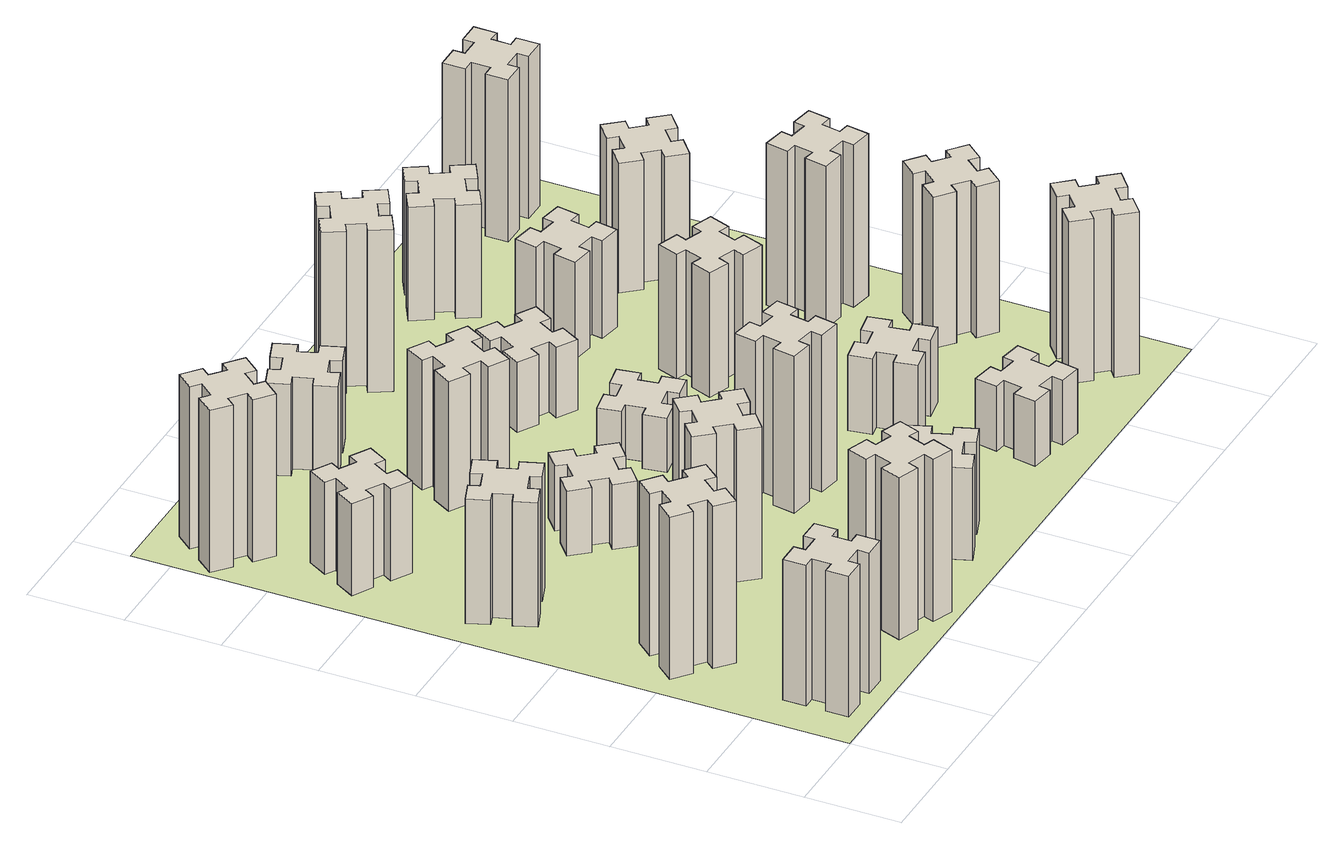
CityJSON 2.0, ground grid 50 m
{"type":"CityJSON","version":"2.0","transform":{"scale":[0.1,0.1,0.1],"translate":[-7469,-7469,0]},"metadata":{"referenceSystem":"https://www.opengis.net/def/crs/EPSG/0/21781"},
"CityObjects":{
"building1":{"type":"Building","attributes":{"class":"1000","function":"1000","usage":"1000","yearOfConstruction":2016,"roofType":"1000","measuredHeight":78,"storeysAboveGround":30,"storeysBelowGround":0},"geometry":[{"type":"Solid","lod":"1","boundaries":[[[[0,1,2,3,4,5,6,7,8,9,10,11,12,13,14,15,16,17,18,19]],[[17,16,20,21]],[[16,15,22,20]],[[15,14,23,22]],[[14,13,24,23]],[[13,12,25,24]],[[12,11,26,25]],[[11,10,27,26]],[[10,9,28,27]],[[9,8,29,28]],[[8,7,30,29]],[[7,6,31,30]],[[6,5,32,31]],[[5,4,33,32]],[[4,3,34,33]],[[3,2,35,34]],[[2,1,36,35]],[[1,0,37,36]],[[0,19,38,37]],[[19,18,39,38]],[[18,17,21,39]],[[24,25,26,27,28,29,30,31,32,33,34,35,36,37,38,39,21,20,22,23]]]]}]},
"building2":{"type":"Building","attributes":{"class":"1000","function":"1000","usage":"1000","yearOfConstruction":2016,"roofType":"1000","measuredHeight":90,"storeysAboveGround":30,"storeysBelowGround":0},"geometry":[{"type":"Solid","lod":"1","boundaries":[[[[40,41,42,43,44,45,46,47,48,49,50,51,52,53,54,55,56,57,58,59]],[[57,56,60,61]],[[56,55,62,60]],[[55,54,63,62]],[[54,53,64,63]],[[53,52,65,64]],[[52,51,66,65]],[[51,50,67,66]],[[50,49,68,67]],[[49,48,69,68]],[[48,47,70,69]],[[47,46,71,70]],[[46,45,72,71]],[[45,44,73,72]],[[44,43,74,73]],[[43,42,75,74]],[[42,41,76,75]],[[41,40,77,76]],[[40,59,78,77]],[[59,58,79,78]],[[58,57,61,79]],[[64,65,66,67,68,69,70,71,72,73,74,75,76,77,78,79,61,60,62,63]]]]}]},
"building3":{"type":"Building","attributes":{"class":"1000","function":"1000","usage":"1000","yearOfConstruction":2016,"roofType":"1000","measuredHeight":69,"storeysAboveGround":30,"storeysBelowGround":0},"geometry":[{"type":"Solid","lod":"1","boundaries":[[[[80,81,82,83,84,85,86,87,88,89,90,91,92,93,94,95,96,97,98,99]],[[97,96,100,101]],[[96,95,102,100]],[[95,94,103,102]],[[94,93,104,103]],[[93,92,105,104]],[[92,91,106,105]],[[91,90,107,106]],[[90,89,108,107]],[[89,88,109,108]],[[88,87,110,109]],[[87,86,111,110]],[[86,85,112,111]],[[85,84,113,112]],[[84,83,114,113]],[[83,82,115,114]],[[82,81,116,115]],[[81,80,117,116]],[[80,99,118,117]],[[99,98,119,118]],[[98,97,101,119]],[[104,105,106,107,108,109,110,111,112,113,114,115,116,117,118,119,101,100,102,103]]]]}]},
"building4":{"type":"Building","attributes":{"class":"1000","function":"1000","usage":"1000","yearOfConstruction":2016,"roofType":"1000","measuredHeight":51,"storeysAboveGround":30,"storeysBelowGround":0},"geometry":[{"type":"Solid","lod":"1","boundaries":[[[[120,121,122,123,124,125,126,127,128,129,130,131,132,133,134,135,136,137,138,139]],[[137,136,140,141]],[[136,135,142,140]],[[135,134,143,142]],[[134,133,144,143]],[[133,132,145,144]],[[132,131,146,145]],[[131,130,147,146]],[[130,129,148,147]],[[129,128,149,148]],[[128,127,150,149]],[[127,126,151,150]],[[126,125,152,151]],[[125,124,153,152]],[[124,123,154,153]],[[123,122,155,154]],[[122,121,156,155]],[[121,120,157,156]],[[120,139,158,157]],[[139,138,159,158]],[[138,137,141,159]],[[144,145,146,147,148,149,150,151,152,153,154,155,156,157,158,159,141,140,142,143]]]]}]},
"building5":{"type":"Building","attributes":{"class":"1000","function":"1000","usage":"1000","yearOfConstruction":2016,"roofType":"1000","measuredHeight":90,"storeysAboveGround":30,"storeysBelowGround":0},"geometry":[{"type":"Solid","lod":"1","boundaries":[[[[160,161,162,163,164,165,166,167,168,169,170,171,172,173,174,175,176,177,178,179]],[[177,176,180,181]],[[176,175,182,180]],[[175,174,183,182]],[[174,173,184,183]],[[173,172,185,184]],[[172,171,186,185]],[[171,170,187,186]],[[170,169,188,187]],[[169,168,189,188]],[[168,167,190,189]],[[167,166,191,190]],[[166,165,192,191]],[[165,164,193,192]],[[164,163,194,193]],[[163,162,195,194]],[[162,161,196,195]],[[161,160,197,196]],[[160,179,198,197]],[[179,178,199,198]],[[178,177,181,199]],[[184,185,186,187,188,189,190,191,192,193,194,195,196,197,198,199,181,180,182,183]]]]}]},
"building6":{"type":"Building","attributes":{"class":"1000","function":"1000","usage":"1000","yearOfConstruction":2016,"roofType":"1000","measuredHeight":90,"storeysAboveGround":30,"storeysBelowGround":0},"geometry":[{"type":"Solid","lod":"1","boundaries":[[[[200,201,202,203,204,205,206,207,208,209,210,211,212,213,214,215,216,217,218,219]],[[217,216,220,221]],[[216,215,222,220]],[[215,214,223,222]],[[214,213,224,223]],[[213,212,225,224]],[[212,211,226,225]],[[211,210,227,226]],[[210,209,228,227]],[[209,208,229,228]],[[208,207,230,229]],[[207,206,231,230]],[[206,205,232,231]],[[205,204,233,232]],[[204,203,234,233]],[[203,202,235,234]],[[202,201,236,235]],[[201,200,237,236]],[[200,219,238,237]],[[219,218,239,238]],[[218,217,221,239]],[[224,225,226,227,228,229,230,231,232,233,234,235,236,237,238,239,221,220,222,223]]]]}]},
"building7":{"type":"Building","attributes":{"class":"1000","function":"1000","usage":"1000","yearOfConstruction":2016,"roofType":"1000","measuredHeight":84,"storeysAboveGround":30,"storeysBelowGround":0},"geometry":[{"type":"Solid","lod":"1","boundaries":[[[[240,241,242,243,244,245,246,247,248,249,250,251,252,253,254,255,256,257,258,259]],[[257,256,260,261]],[[256,255,262,260]],[[255,254,263,262]],[[254,253,264,263]],[[253,252,265,264]],[[252,251,266,265]],[[251,250,267,266]],[[250,249,268,267]],[[249,248,269,268]],[[248,247,270,269]],[[247,246,271,270]],[[246,245,272,271]],[[245,244,273,272]],[[244,243,274,273]],[[243,242,275,274]],[[242,241,276,275]],[[241,240,277,276]],[[240,259,278,277]],[[259,258,279,278]],[[258,257,261,279]],[[264,265,266,267,268,269,270,271,272,273,274,275,276,277,278,279,261,260,262,263]]]]}]},
"building8":{"type":"Building","attributes":{"class":"1000","function":"1000","usage":"1000","yearOfConstruction":2016,"roofType":"1000","measuredHeight":36,"storeysAboveGround":30,"storeysBelowGround":0},"geometry":[{"type":"Solid","lod":"1","boundaries":[[[[280,281,282,283,284,285,286,287,288,289,290,291,292,293,294,295,296,297,298,299]],[[297,296,300,301]],[[296,295,302,300]],[[295,294,303,302]],[[294,293,304,303]],[[293,292,305,304]],[[292,291,306,305]],[[291,290,307,306]],[[290,289,308,307]],[[289,288,309,308]],[[288,287,310,309]],[[287,286,311,310]],[[286,285,312,311]],[[285,284,313,312]],[[284,283,314,313]],[[283,282,315,314]],[[282,281,316,315]],[[281,280,317,316]],[[280,299,318,317]],[[299,298,319,318]],[[298,297,301,319]],[[304,305,306,307,308,309,310,311,312,313,314,315,316,317,318,319,301,300,302,303]]]]}]},
"building9":{"type":"Building","attributes":{"class":"1000","function":"1000","usage":"1000","yearOfConstruction":2016,"roofType":"1000","measuredHeight":51,"storeysAboveGround":30,"storeysBelowGround":0},"geometry":[{"type":"Solid","lod":"1","boundaries":[[[[320,321,322,323,324,325,326,327,328,329,330,331,332,333,334,335,336,337,338,339]],[[337,336,340,341]],[[336,335,342,340]],[[335,334,343,342]],[[334,333,344,343]],[[333,332,345,344]],[[332,331,346,345]],[[331,330,347,346]],[[330,329,348,347]],[[329,328,349,348]],[[328,327,350,349]],[[327,326,351,350]],[[326,325,352,351]],[[325,324,353,352]],[[324,323,354,353]],[[323,322,355,354]],[[322,321,356,355]],[[321,320,357,356]],[[320,339,358,357]],[[339,338,359,358]],[[338,337,341,359]],[[344,345,346,347,348,349,350,351,352,353,354,355,356,357,358,359,341,340,342,343]]]]}]},
"building10":{"type":"Building","attributes":{"class":"1000","function":"1000","usage":"1000","yearOfConstruction":2016,"roofType":"1000","measuredHeight":72,"storeysAboveGround":30,"storeysBelowGround":0},"geometry":[{"type":"Solid","lod":"1","boundaries":[[[[360,361,362,363,364,365,366,367,368,369,370,371,372,373,374,375,376,377,378,379]],[[377,376,380,381]],[[376,375,382,380]],[[375,374,383,382]],[[374,373,384,383]],[[373,372,385,384]],[[372,371,386,385]],[[371,370,387,386]],[[370,369,388,387]],[[369,368,389,388]],[[368,367,390,389]],[[367,366,391,390]],[[366,365,392,391]],[[365,364,393,392]],[[364,363,394,393]],[[363,362,395,394]],[[362,361,396,395]],[[361,360,397,396]],[[360,379,398,397]],[[379,378,399,398]],[[378,377,381,399]],[[384,385,386,387,388,389,390,391,392,393,394,395,396,397,398,399,381,380,382,383]]]]}]},
"building11":{"type":"Building","attributes":{"class":"1000","function":"1000","usage":"1000","yearOfConstruction":2016,"roofType":"1000","measuredHeight":51,"storeysAboveGround":30,"storeysBelowGround":0},"geometry":[{"type":"Solid","lod":"1","boundaries":[[[[400,401,402,403,404,405,406,407,408,409,410,411,412,413,414,415,416,417,418,419]],[[417,416,420,421]],[[416,415,422,420]],[[415,414,423,422]],[[414,413,424,423]],[[413,412,425,424]],[[412,411,426,425]],[[411,410,427,426]],[[410,409,428,427]],[[409,408,429,428]],[[408,407,430,429]],[[407,406,431,430]],[[406,405,432,431]],[[405,404,433,432]],[[404,403,434,433]],[[403,402,435,434]],[[402,401,436,435]],[[401,400,437,436]],[[400,419,438,437]],[[419,418,439,438]],[[418,417,421,439]],[[424,425,426,427,428,429,430,431,432,433,434,435,436,437,438,439,421,420,422,423]]]]}]},
"building12":{"type":"Building","attributes":{"class":"1000","function":"1000","usage":"1000","yearOfConstruction":2016,"roofType":"1000","measuredHeight":87,"storeysAboveGround":30,"storeysBelowGround":0},"geometry":[{"type":"Solid","lod":"1","boundaries":[[[[440,441,442,443,444,445,446,447,448,449,450,451,452,453,454,455,456,457,458,459]],[[457,456,460,461]],[[456,455,462,460]],[[455,454,463,462]],[[454,453,464,463]],[[453,452,465,464]],[[452,451,466,465]],[[451,450,467,466]],[[450,449,468,467]],[[449,448,469,468]],[[448,447,470,469]],[[447,446,471,470]],[[446,445,472,471]],[[445,444,473,472]],[[444,443,474,473]],[[443,442,475,474]],[[442,441,476,475]],[[441,440,477,476]],[[440,459,478,477]],[[459,458,479,478]],[[458,457,461,479]],[[464,465,466,467,468,469,470,471,472,473,474,475,476,477,478,479,461,460,462,463]]]]}]},
"building13":{"type":"Building","attributes":{"class":"1000","function":"1000","usage":"1000","yearOfConstruction":2016,"roofType":"1000","measuredHeight":30,"storeysAboveGround":30,"storeysBelowGround":0},"geometry":[{"type":"Solid","lod":"1","boundaries":[[[[480,481,482,483,484,485,486,487,488,489,490,491,492,493,494,495,496,497,498,499]],[[497,496,500,501]],[[496,495,502,500]],[[495,494,503,502]],[[494,493,504,503]],[[493,492,505,504]],[[492,491,506,505]],[[491,490,507,506]],[[490,489,508,507]],[[489,488,509,508]],[[488,487,510,509]],[[487,486,511,510]],[[486,485,512,511]],[[485,484,513,512]],[[484,483,514,513]],[[483,482,515,514]],[[482,481,516,515]],[[481,480,517,516]],[[480,499,518,517]],[[499,498,519,518]],[[498,497,501,519]],[[504,505,506,507,508,509,510,511,512,513,514,515,516,517,518,519,501,500,502,503]]]]}]},
"building14":{"type":"Building","attributes":{"class":"1000","function":"1000","usage":"1000","yearOfConstruction":2016,"roofType":"1000","measuredHeight":39,"storeysAboveGround":30,"storeysBelowGround":0},"geometry":[{"type":"Solid","lod":"1","boundaries":[[[[520,521,522,523,524,525,526,527,528,529,530,531,532,533,534,535,536,537,538,539]],[[537,536,540,541]],[[536,535,542,540]],[[535,534,543,542]],[[534,533,544,543]],[[533,532,545,544]],[[532,531,546,545]],[[531,530,547,546]],[[530,529,548,547]],[[529,528,549,548]],[[528,527,550,549]],[[527,526,551,550]],[[526,525,552,551]],[[525,524,553,552]],[[524,523,554,553]],[[523,522,555,554]],[[522,521,556,555]],[[521,520,557,556]],[[520,539,558,557]],[[539,538,559,558]],[[538,537,541,559]],[[544,545,546,547,548,549,550,551,552,553,554,555,556,557,558,559,541,540,542,543]]]]}]},
"building15":{"type":"Building","attributes":{"class":"1000","function":"1000","usage":"1000","yearOfConstruction":2016,"roofType":"1000","measuredHeight":36,"storeysAboveGround":30,"storeysBelowGround":0},"geometry":[{"type":"Solid","lod":"1","boundaries":[[[[560,561,562,563,564,565,566,567,568,569,570,571,572,573,574,575,576,577,578,579]],[[577,576,580,581]],[[576,575,582,580]],[[575,574,583,582]],[[574,573,584,583]],[[573,572,585,584]],[[572,571,586,585]],[[571,570,587,586]],[[570,569,588,587]],[[569,568,589,588]],[[568,567,590,589]],[[567,566,591,590]],[[566,565,592,591]],[[565,564,593,592]],[[564,563,594,593]],[[563,562,595,594]],[[562,561,596,595]],[[561,560,597,596]],[[560,579,598,597]],[[579,578,599,598]],[[578,577,581,599]],[[584,585,586,587,588,589,590,591,592,593,594,595,596,597,598,599,581,580,582,583]]]]}]},
"building16":{"type":"Building","attributes":{"class":"1000","function":"1000","usage":"1000","yearOfConstruction":2016,"roofType":"1000","measuredHeight":90,"storeysAboveGround":30,"storeysBelowGround":0},"geometry":[{"type":"Solid","lod":"1","boundaries":[[[[600,601,602,603,604,605,606,607,608,609,610,611,612,613,614,615,616,617,618,619]],[[617,616,620,621]],[[616,615,622,620]],[[615,614,623,622]],[[614,613,624,623]],[[613,612,625,624]],[[612,611,626,625]],[[611,610,627,626]],[[610,609,628,627]],[[609,608,629,628]],[[608,607,630,629]],[[607,606,631,630]],[[606,605,632,631]],[[605,604,633,632]],[[604,603,634,633]],[[603,602,635,634]],[[602,601,636,635]],[[601,600,637,636]],[[600,619,638,637]],[[619,618,639,638]],[[618,617,621,639]],[[624,625,626,627,628,629,630,631,632,633,634,635,636,637,638,639,621,620,622,623]]]]}]},
"building17":{"type":"Building","attributes":{"class":"1000","function":"1000","usage":"1000","yearOfConstruction":2016,"roofType":"1000","measuredHeight":42,"storeysAboveGround":30,"storeysBelowGround":0},"geometry":[{"type":"Solid","lod":"1","boundaries":[[[[640,641,642,643,644,645,646,647,648,649,650,651,652,653,654,655,656,657,658,659]],[[657,656,660,661]],[[656,655,662,660]],[[655,654,663,662]],[[654,653,664,663]],[[653,652,665,664]],[[652,651,666,665]],[[651,650,667,666]],[[650,649,668,667]],[[649,648,669,668]],[[648,647,670,669]],[[647,646,671,670]],[[646,645,672,671]],[[645,644,673,672]],[[644,643,674,673]],[[643,642,675,674]],[[642,641,676,675]],[[641,640,677,676]],[[640,659,678,677]],[[659,658,679,678]],[[658,657,661,679]],[[664,665,666,667,668,669,670,671,672,673,674,675,676,677,678,679,661,660,662,663]]]]}]},
"building18":{"type":"Building","attributes":{"class":"1000","function":"1000","usage":"1000","yearOfConstruction":2016,"roofType":"1000","measuredHeight":69,"storeysAboveGround":30,"storeysBelowGround":0},"geometry":[{"type":"Solid","lod":"1","boundaries":[[[[680,681,682,683,684,685,686,687,688,689,690,691,692,693,694,695,696,697,698,699]],[[697,696,700,701]],[[696,695,702,700]],[[695,694,703,702]],[[694,693,704,703]],[[693,692,705,704]],[[692,691,706,705]],[[691,690,707,706]],[[690,689,708,707]],[[689,688,709,708]],[[688,687,710,709]],[[687,686,711,710]],[[686,685,712,711]],[[685,684,713,712]],[[684,683,714,713]],[[683,682,715,714]],[[682,681,716,715]],[[681,680,717,716]],[[680,699,718,717]],[[699,698,719,718]],[[698,697,701,719]],[[704,705,706,707,708,709,710,711,712,713,714,715,716,717,718,719,701,700,702,703]]]]}]},
"building19":{"type":"Building","attributes":{"class":"1000","function":"1000","usage":"1000","yearOfConstruction":2016,"roofType":"1000","measuredHeight":54,"storeysAboveGround":30,"storeysBelowGround":0},"geometry":[{"type":"Solid","lod":"1","boundaries":[[[[720,721,722,723,724,725,726,727,728,729,730,731,732,733,734,735,736,737,738,739]],[[737,736,740,741]],[[736,735,742,740]],[[735,734,743,742]],[[734,733,744,743]],[[733,732,745,744]],[[732,731,746,745]],[[731,730,747,746]],[[730,729,748,747]],[[729,728,749,748]],[[728,727,750,749]],[[727,726,751,750]],[[726,725,752,751]],[[725,724,753,752]],[[724,723,754,753]],[[723,722,755,754]],[[722,721,756,755]],[[721,720,757,756]],[[720,739,758,757]],[[739,738,759,758]],[[738,737,741,759]],[[744,745,746,747,748,749,750,751,752,753,754,755,756,757,758,759,741,740,742,743]]]]}]},
"building20":{"type":"Building","attributes":{"class":"1000","function":"1000","usage":"1000","yearOfConstruction":2016,"roofType":"1000","measuredHeight":90,"storeysAboveGround":30,"storeysBelowGround":0},"geometry":[{"type":"Solid","lod":"1","boundaries":[[[[760,761,762,763,764,765,766,767,768,769,770,771,772,773,774,775,776,777,778,779]],[[777,776,780,781]],[[776,775,782,780]],[[775,774,783,782]],[[774,773,784,783]],[[773,772,785,784]],[[772,771,786,785]],[[771,770,787,786]],[[770,769,788,787]],[[769,768,789,788]],[[768,767,790,789]],[[767,766,791,790]],[[766,765,792,791]],[[765,764,793,792]],[[764,763,794,793]],[[763,762,795,794]],[[762,761,796,795]],[[761,760,797,796]],[[760,779,798,797]],[[779,778,799,798]],[[778,777,781,799]],[[784,785,786,787,788,789,790,791,792,793,794,795,796,797,798,799,781,780,782,783]]]]}]},
"building21":{"type":"Building","attributes":{"class":"1000","function":"1000","usage":"1000","yearOfConstruction":2016,"roofType":"1000","measuredHeight":63,"storeysAboveGround":30,"storeysBelowGround":0},"geometry":[{"type":"Solid","lod":"1","boundaries":[[[[800,801,802,803,804,805,806,807,808,809,810,811,812,813,814,815,816,817,818,819]],[[817,816,820,821]],[[816,815,822,820]],[[815,814,823,822]],[[814,813,824,823]],[[813,812,825,824]],[[812,811,826,825]],[[811,810,827,826]],[[810,809,828,827]],[[809,808,829,828]],[[808,807,830,829]],[[807,806,831,830]],[[806,805,832,831]],[[805,804,833,832]],[[804,803,834,833]],[[803,802,835,834]],[[802,801,836,835]],[[801,800,837,836]],[[800,819,838,837]],[[819,818,839,838]],[[818,817,821,839]],[[824,825,826,827,828,829,830,831,832,833,834,835,836,837,838,839,821,820,822,823]]]]}]},
"building22":{"type":"Building","attributes":{"class":"1000","function":"1000","usage":"1000","yearOfConstruction":2016,"roofType":"1000","measuredHeight":84,"storeysAboveGround":30,"storeysBelowGround":0},"geometry":[{"type":"Solid","lod":"1","boundaries":[[[[840,841,842,843,844,845,846,847,848,849,850,851,852,853,854,855,856,857,858,859]],[[857,856,860,861]],[[856,855,862,860]],[[855,854,863,862]],[[854,853,864,863]],[[853,852,865,864]],[[852,851,866,865]],[[851,850,867,866]],[[850,849,868,867]],[[849,848,869,868]],[[848,847,870,869]],[[847,846,871,870]],[[846,845,872,871]],[[845,844,873,872]],[[844,843,874,873]],[[843,842,875,874]],[[842,841,876,875]],[[841,840,877,876]],[[840,859,878,877]],[[859,858,879,878]],[[858,857,861,879]],[[864,865,866,867,868,869,870,871,872,873,874,875,876,877,878,879,861,860,862,863]]]]}]},
"building23":{"type":"Building","attributes":{"class":"1000","function":"1000","usage":"1000","yearOfConstruction":2016,"roofType":"1000","measuredHeight":90,"storeysAboveGround":30,"storeysBelowGround":0},"geometry":[{"type":"Solid","lod":"1","boundaries":[[[[880,881,882,883,884,885,886,887,888,889,890,891,892,893,894,895,896,897,898,899]],[[897,896,900,901]],[[896,895,902,900]],[[895,894,903,902]],[[894,893,904,903]],[[893,892,905,904]],[[892,891,906,905]],[[891,890,907,906]],[[890,889,908,907]],[[889,888,909,908]],[[888,887,910,909]],[[887,886,911,910]],[[886,885,912,911]],[[885,884,913,912]],[[884,883,914,913]],[[883,882,915,914]],[[882,881,916,915]],[[881,880,917,916]],[[880,899,918,917]],[[899,898,919,918]],[[898,897,901,919]],[[904,905,906,907,908,909,910,911,912,913,914,915,916,917,918,919,901,900,902,903]]]]}]},
"building24":{"type":"Building","attributes":{"class":"1000","function":"1000","usage":"1000","yearOfConstruction":2016,"roofType":"1000","measuredHeight":72,"storeysAboveGround":30,"storeysBelowGround":0},"geometry":[{"type":"Solid","lod":"1","boundaries":[[[[920,921,922,923,924,925,926,927,928,929,930,931,932,933,934,935,936,937,938,939]],[[937,936,940,941]],[[936,935,942,940]],[[935,934,943,942]],[[934,933,944,943]],[[933,932,945,944]],[[932,931,946,945]],[[931,930,947,946]],[[930,929,948,947]],[[929,928,949,948]],[[928,927,950,949]],[[927,926,951,950]],[[926,925,952,951]],[[925,924,953,952]],[[924,923,954,953]],[[923,922,955,954]],[[922,921,956,955]],[[921,920,957,956]],[[920,939,958,957]],[[939,938,959,958]],[[938,937,941,959]],[[944,945,946,947,948,949,950,951,952,953,954,955,956,957,958,959,941,940,942,943]]]]}]},
"building25":{"type":"Building","attributes":{"class":"1000","function":"1000","usage":"1000","yearOfConstruction":2016,"roofType":"1000","measuredHeight":90,"storeysAboveGround":30,"storeysBelowGround":0},"geometry":[{"type":"Solid","lod":"1","boundaries":[[[[960,961,962,963,964,965,966,967,968,969,970,971,972,973,974,975,976,977,978,979]],[[977,976,980,981]],[[976,975,982,980]],[[975,974,983,982]],[[974,973,984,983]],[[973,972,985,984]],[[972,971,986,985]],[[971,970,987,986]],[[970,969,988,987]],[[969,968,989,988]],[[968,967,990,989]],[[967,966,991,990]],[[966,965,992,991]],[[965,964,993,992]],[[964,963,994,993]],[[963,962,995,994]],[[962,961,996,995]],[[961,960,997,996]],[[960,979,998,997]],[[979,978,999,998]],[[978,977,981,999]],[[984,985,986,987,988,989,990,991,992,993,994,995,996,997,998,999,981,980,982,983]]]]}]},
"landuse1":{"type":"LandUse","attributes":{"name":"plot1","function":"1010"},"geometry":[{"type":"MultiSurface","lod":"1","boundaries":[[[1000,1001,1002,1003]]]}]}
},
"vertices":[
[265,325,0],[265,225,0],[205,225,0],[205,105,0],[325,105,0],[325,165,0],[425,165,0],[425,105,0],[545,105,0],[545,225,0],[485,225,0],[485,325,0],[545,325,0],[545,445,0],[425,445,0],[425,385,0],[325,385,0],[325,445,0],[205,445,0],[205,325,0],[325,385,780],[325,445,780],[425,385,780],[425,445,780],[545,445,780],[545,325,780],[485,325,780],[485,225,780],[545,225,780],[545,105,780],[425,105,780],[425,165,780],[325,165,780],[325,105,780],[205,105,780],[205,225,780],[265,225,780],[265,325,780],[205,325,780],[205,445,780],
[484,1067,0],[408,1132,0],[446,1178,0],[354,1255,0],[277,1163,0],[323,1124,0],[259,1048,0],[213,1086,0],[136,994,0],[228,917,0],[266,963,0],[343,899,0],[304,853,0],[396,776,0],[473,868,0],[427,906,0],[492,983,0],[538,944,0],[615,1036,0],[523,1113,0],[492,983,900],[538,944,900],[427,906,900],[473,868,900],[396,776,900],[304,853,900],[343,899,900],[266,963,900],[228,917,900],[136,994,900],[213,1086,900],[259,1048,900],[323,1124,900],[277,1163,900],[354,1255,900],[446,1178,900],[408,1132,900],[484,1067,900],[523,1113,900],[615,1036,900],
[366,1835,0],[460,1869,0],[480,1813,0],[593,1854,0],[552,1967,0],[496,1946,0],[462,2040,0],[518,2060,0],[477,2173,0],[364,2132,0],[385,2076,0],[291,2042,0],[270,2098,0],[157,2057,0],[199,1944,0],[255,1965,0],[289,1871,0],[233,1850,0],[274,1737,0],[387,1779,0],[289,1871,690],[233,1850,690],[255,1965,690],[199,1944,690],[157,2057,690],[270,2098,690],[291,2042,690],[385,2076,690],[364,2132,690],[477,2173,690],[518,2060,690],[462,2040,690],[496,1946,690],[552,1967,690],[593,1854,690],[480,1813,690],[460,1869,690],[366,1835,690],[387,1779,690],[274,1737,690],
[446,2597,0],[496,2684,0],[548,2654,0],[608,2758,0],[504,2818,0],[474,2766,0],[387,2816,0],[417,2868,0],[313,2928,0],[253,2824,0],[305,2794,0],[255,2707,0],[203,2737,0],[143,2633,0],[247,2573,0],[277,2625,0],[364,2575,0],[334,2523,0],[438,2463,0],[498,2567,0],[364,2575,510],[334,2523,510],[277,2625,510],[247,2573,510],[143,2633,510],[203,2737,510],[255,2707,510],[305,2794,510],[253,2824,510],[313,2928,510],[417,2868,510],[387,2816,510],[474,2766,510],[504,2818,510],[608,2758,510],[548,2654,510],[496,2684,510],[446,2597,510],[498,2567,510],[438,2463,510],
[1029,360,0],[995,266,0],[939,287,0],[897,174,0],[1010,133,0],[1031,189,0],[1125,155,0],[1104,99,0],[1217,57,0],[1258,170,0],[1202,191,0],[1236,285,0],[1292,264,0],[1333,377,0],[1220,418,0],[1200,362,0],[1106,396,0],[1127,452,0],[1014,493,0],[973,380,0],[1106,396,900],[1127,452,900],[1200,362,900],[1220,418,900],[1333,377,900],[1292,264,900],[1236,285,900],[1202,191,900],[1258,170,900],[1217,57,900],[1104,99,900],[1125,155,900],[1031,189,900],[1010,133,900],[897,174,900],[939,287,900],[995,266,900],[1029,360,900],[973,380,900],[1014,493,900],
[384,3387,0],[308,3452,0],[346,3498,0],[254,3575,0],[177,3483,0],[223,3444,0],[159,3368,0],[113,3406,0],[36,3314,0],[128,3237,0],[166,3283,0],[243,3219,0],[204,3173,0],[296,3096,0],[373,3188,0],[327,3226,0],[392,3303,0],[438,3264,0],[515,3356,0],[423,3433,0],[392,3303,900],[438,3264,900],[327,3226,900],[373,3188,900],[296,3096,900],[204,3173,900],[243,3219,900],[166,3283,900],[128,3237,900],[36,3314,900],[113,3406,900],[159,3368,900],[223,3444,900],[177,3483,900],[254,3575,900],[346,3498,900],[308,3452,900],[384,3387,900],[423,3433,900],[515,3356,900],
[1083,1332,0],[1006,1267,0],[968,1313,0],[876,1236,0],[953,1144,0],[999,1183,0],[1063,1106,0],[1017,1068,0],[1094,976,0],[1186,1053,0],[1148,1099,0],[1224,1163,0],[1263,1117,0],[1355,1194,0],[1278,1286,0],[1232,1248,0],[1167,1324,0],[1213,1363,0],[1136,1455,0],[1044,1378,0],[1167,1324,840],[1213,1363,840],[1232,1248,840],[1278,1286,840],[1355,1194,840],[1263,1117,840],[1224,1163,840],[1148,1099,840],[1186,1053,840],[1094,976,840],[1017,1068,840],[1063,1106,840],[999,1183,840],[953,1144,840],[876,1236,840],[968,1313,840],[1006,1267,840],[1083,1332,840],[1044,1378,840],[1136,1455,840],
[1083,1972,0],[1006,1907,0],[968,1953,0],[876,1876,0],[953,1784,0],[999,1823,0],[1063,1746,0],[1017,1708,0],[1094,1616,0],[1186,1693,0],[1148,1739,0],[1224,1803,0],[1263,1757,0],[1355,1834,0],[1278,1926,0],[1232,1888,0],[1167,1964,0],[1213,2003,0],[1136,2095,0],[1044,2018,0],[1167,1964,360],[1213,2003,360],[1232,1888,360],[1278,1926,360],[1355,1834,360],[1263,1757,360],[1224,1803,360],[1148,1739,360],[1186,1693,360],[1094,1616,360],[1017,1708,360],[1063,1746,360],[999,1823,360],[953,1784,360],[876,1876,360],[968,1953,360],[1006,1907,360],[1083,1972,360],[1044,2018,360],[1136,2095,360],
[1765,496,0],[1671,462,0],[1650,518,0],[1537,477,0],[1579,364,0],[1635,385,0],[1669,291,0],[1613,270,0],[1654,157,0],[1767,199,0],[1746,255,0],[1840,289,0],[1860,233,0],[1973,274,0],[1932,387,0],[1876,366,0],[1842,460,0],[1898,480,0],[1857,593,0],[1744,552,0],[1842,460,510],[1898,480,510],[1876,366,510],[1932,387,510],[1973,274,510],[1860,233,510],[1840,289,510],[1746,255,510],[1767,199,510],[1654,157,510],[1613,270,510],[1669,291,510],[1635,385,510],[1579,364,510],[1537,477,510],[1650,518,510],[1671,462,510],[1765,496,510],[1744,552,510],[1857,593,510],
[1314,2666,0],[1227,2716,0],[1257,2768,0],[1153,2828,0],[1093,2724,0],[1145,2694,0],[1095,2607,0],[1043,2637,0],[983,2533,0],[1087,2473,0],[1117,2525,0],[1204,2475,0],[1174,2423,0],[1278,2363,0],[1338,2467,0],[1286,2497,0],[1336,2584,0],[1388,2554,0],[1448,2658,0],[1344,2718,0],[1336,2584,720],[1388,2554,720],[1286,2497,720],[1338,2467,720],[1278,2363,720],[1174,2423,720],[1204,2475,720],[1117,2525,720],[1087,2473,720],[983,2533,720],[1043,2637,720],[1095,2607,720],[1145,2694,720],[1093,2724,720],[1153,2828,720],[1257,2768,720],[1227,2716,720],[1314,2666,720],[1344,2718,720],[1448,2658,720],
[1125,3456,0],[1031,3422,0],[1010,3478,0],[897,3437,0],[939,3324,0],[995,3345,0],[1029,3251,0],[973,3230,0],[1014,3117,0],[1127,3159,0],[1106,3215,0],[1200,3249,0],[1220,3193,0],[1333,3234,0],[1292,3347,0],[1236,3326,0],[1202,3420,0],[1258,3440,0],[1217,3553,0],[1104,3512,0],[1202,3420,510],[1258,3440,510],[1236,3326,510],[1292,3347,510],[1333,3234,510],[1220,3193,510],[1200,3249,510],[1106,3215,510],[1127,3159,510],[1014,3117,510],[973,3230,510],[1029,3251,510],[995,3345,510],[939,3324,510],[897,3437,510],[1010,3478,510],[1031,3422,510],[1125,3456,510],[1104,3512,510],[1217,3553,510],
[1955,1147,0],[1972,1245,0],[2031,1235,0],[2052,1353,0],[1934,1374,0],[1924,1315,0],[1825,1332,0],[1836,1391,0],[1717,1412,0],[1697,1294,0],[1756,1284,0],[1738,1185,0],[1679,1196,0],[1658,1077,0],[1777,1057,0],[1787,1116,0],[1885,1098,0],[1875,1039,0],[1993,1018,0],[2014,1137,0],[1885,1098,870],[1875,1039,870],[1787,1116,870],[1777,1057,870],[1658,1077,870],[1679,1196,870],[1738,1185,870],[1756,1284,870],[1697,1294,870],[1717,1412,870],[1836,1391,870],[1825,1332,870],[1924,1315,870],[1934,1374,870],[2052,1353,870],[2031,1235,870],[1972,1245,870],[1955,1147,870],[2014,1137,870],[1993,1018,870],
[1972,1925,0],[1955,2024,0],[2014,2034,0],[1993,2152,0],[1875,2131,0],[1885,2072,0],[1787,2055,0],[1777,2114,0],[1658,2093,0],[1679,1975,0],[1738,1985,0],[1756,1887,0],[1697,1877,0],[1717,1758,0],[1836,1779,0],[1825,1838,0],[1924,1856,0],[1934,1797,0],[2052,1817,0],[2031,1936,0],[1924,1856,300],[1934,1797,300],[1825,1838,300],[1836,1779,300],[1717,1758,300],[1697,1877,300],[1756,1887,300],[1738,1985,300],[1679,1975,300],[1658,2093,300],[1777,2114,300],[1787,2055,300],[1885,2072,300],[1875,2131,300],[1993,2152,300],[2014,2034,300],[1955,2024,300],[1972,1925,300],[2031,1936,300],[2052,1817,300],
[2026,2497,0],[2076,2584,0],[2128,2554,0],[2188,2658,0],[2084,2718,0],[2054,2666,0],[1967,2716,0],[1997,2768,0],[1893,2828,0],[1833,2724,0],[1885,2694,0],[1835,2607,0],[1783,2637,0],[1723,2533,0],[1827,2473,0],[1857,2525,0],[1944,2475,0],[1914,2423,0],[2018,2363,0],[2078,2467,0],[1944,2475,390],[1914,2423,390],[1857,2525,390],[1827,2473,390],[1723,2533,390],[1783,2637,390],[1835,2607,390],[1885,2694,390],[1833,2724,390],[1893,2828,390],[1997,2768,390],[1967,2716,390],[2054,2666,390],[2084,2718,390],[2188,2658,390],[2128,2554,390],[2076,2584,390],[2026,2497,390],[2078,2467,390],[2018,2363,390],
[2596,444,0],[2578,345,0],[2519,356,0],[2498,237,0],[2617,217,0],[2627,276,0],[2725,258,0],[2715,199,0],[2833,178,0],[2854,297,0],[2795,307,0],[2812,405,0],[2871,395,0],[2892,513,0],[2774,534,0],[2764,475,0],[2665,492,0],[2676,551,0],[2557,572,0],[2537,454,0],[2665,492,360],[2676,551,360],[2764,475,360],[2774,534,360],[2892,513,360],[2871,395,360],[2812,405,360],[2795,307,360],[2854,297,360],[2833,178,360],[2715,199,360],[2725,258,360],[2627,276,360],[2617,217,360],[2498,237,360],[2519,356,360],[2578,345,360],[2596,444,360],[2537,454,360],[2557,572,360],
[1844,3556,0],[1757,3506,0],[1727,3558,0],[1623,3498,0],[1683,3394,0],[1735,3424,0],[1785,3337,0],[1733,3307,0],[1793,3203,0],[1897,3263,0],[1867,3315,0],[1954,3365,0],[1984,3313,0],[2088,3373,0],[2028,3477,0],[1976,3447,0],[1926,3534,0],[1978,3564,0],[1918,3668,0],[1814,3608,0],[1926,3534,900],[1978,3564,900],[1976,3447,900],[2028,3477,900],[2088,3373,900],[1984,3313,900],[1954,3365,900],[1867,3315,900],[1897,3263,900],[1793,3203,900],[1733,3307,900],[1785,3337,900],[1735,3424,900],[1683,3394,900],[1623,3498,900],[1727,3558,900],[1757,3506,900],[1844,3556,900],[1814,3608,900],[1918,3668,900],
[2625,1132,0],[2527,1115,0],[2517,1174,0],[2398,1153,0],[2419,1035,0],[2478,1045,0],[2496,947,0],[2437,937,0],[2457,818,0],[2576,839,0],[2565,898,0],[2664,916,0],[2674,857,0],[2792,877,0],[2771,996,0],[2712,985,0],[2695,1084,0],[2754,1094,0],[2733,1212,0],[2615,1191,0],[2695,1084,420],[2754,1094,420],[2712,985,420],[2771,996,420],[2792,877,420],[2674,857,420],[2664,916,420],[2565,898,420],[2576,839,420],[2457,818,420],[2437,937,420],[2496,947,420],[2478,1045,420],[2419,1035,420],[2398,1153,420],[2517,1174,420],[2527,1115,420],[2625,1132,420],[2615,1191,420],[2733,1212,420],
[2682,1871,0],[2716,1965,0],[2772,1944,0],[2813,2057,0],[2700,2098,0],[2680,2042,0],[2586,2076,0],[2607,2132,0],[2494,2173,0],[2453,2060,0],[2509,2040,0],[2475,1946,0],[2419,1967,0],[2377,1854,0],[2490,1813,0],[2511,1869,0],[2605,1835,0],[2584,1779,0],[2697,1737,0],[2738,1850,0],[2605,1835,690],[2584,1779,690],[2511,1869,690],[2490,1813,690],[2377,1854,690],[2419,1967,690],[2475,1946,690],[2509,2040,690],[2453,2060,690],[2494,2173,690],[2607,2132,690],[2586,2076,690],[2680,2042,690],[2700,2098,690],[2813,2057,690],[2772,1944,690],[2716,1965,690],[2682,1871,690],[2738,1850,690],[2697,1737,690],
[2664,2795,0],[2565,2812,0],[2576,2871,0],[2457,2892,0],[2437,2774,0],[2496,2764,0],[2478,2665,0],[2419,2676,0],[2398,2557,0],[2517,2537,0],[2527,2596,0],[2625,2578,0],[2615,2519,0],[2733,2498,0],[2754,2617,0],[2695,2627,0],[2712,2725,0],[2771,2715,0],[2792,2833,0],[2674,2854,0],[2712,2725,540],[2771,2715,540],[2695,2627,540],[2754,2617,540],[2733,2498,540],[2615,2519,540],[2625,2578,540],[2527,2596,540],[2517,2537,540],[2398,2557,540],[2419,2676,540],[2478,2665,540],[2496,2764,540],[2437,2774,540],[2457,2892,540],[2576,2871,540],[2565,2812,540],[2664,2795,540],[2674,2854,540],[2792,2833,540],
[3468,259,0],[3544,323,0],[3583,277,0],[3675,354,0],[3598,446,0],[3552,408,0],[3487,484,0],[3533,523,0],[3456,615,0],[3364,538,0],[3403,492,0],[3326,427,0],[3288,473,0],[3196,396,0],[3273,304,0],[3319,343,0],[3383,266,0],[3337,228,0],[3414,136,0],[3506,213,0],[3383,266,900],[3337,228,900],[3319,343,900],[3273,304,900],[3196,396,900],[3288,473,900],[3326,427,900],[3403,492,900],[3364,538,900],[3456,615,900],[3533,523,900],[3487,484,900],[3552,408,900],[3598,446,900],[3675,354,900],[3583,277,900],[3544,323,900],[3468,259,900],[3506,213,900],[3414,136,900],
[2716,3347,0],[2666,3434,0],[2718,3464,0],[2658,3568,0],[2554,3508,0],[2584,3456,0],[2497,3406,0],[2467,3458,0],[2363,3398,0],[2423,3294,0],[2475,3324,0],[2525,3237,0],[2473,3207,0],[2533,3103,0],[2637,3163,0],[2607,3215,0],[2694,3265,0],[2724,3213,0],[2828,3273,0],[2768,3377,0],[2694,3265,630],[2724,3213,630],[2607,3215,630],[2637,3163,630],[2533,3103,630],[2473,3207,630],[2525,3237,630],[2475,3324,630],[2423,3294,630],[2363,3398,630],[2467,3458,630],[2497,3406,630],[2584,3456,630],[2554,3508,630],[2658,3568,630],[2718,3464,630],[2666,3434,630],[2716,3347,630],[2768,3377,630],[2828,3273,630],
[3487,1006,0],[3552,1083,0],[3598,1044,0],[3675,1136,0],[3583,1213,0],[3544,1167,0],[3468,1232,0],[3506,1278,0],[3414,1355,0],[3337,1263,0],[3383,1224,0],[3319,1148,0],[3273,1186,0],[3196,1094,0],[3288,1017,0],[3326,1063,0],[3403,999,0],[3364,953,0],[3456,876,0],[3533,968,0],[3403,999,840],[3364,953,840],[3326,1063,840],[3288,1017,840],[3196,1094,840],[3273,1186,840],[3319,1148,840],[3383,1224,840],[3337,1263,840],[3414,1355,840],[3506,1278,840],[3468,1232,840],[3544,1167,840],[3583,1213,840],[3675,1136,840],[3598,1044,840],[3552,1083,840],[3487,1006,840],[3533,968,840],[3456,876,840],
[3267,1656,0],[3365,1638,0],[3355,1579,0],[3473,1558,0],[3494,1677,0],[3435,1687,0],[3452,1785,0],[3511,1775,0],[3532,1893,0],[3414,1914,0],[3404,1855,0],[3305,1872,0],[3316,1931,0],[3197,1952,0],[3177,1834,0],[3236,1824,0],[3218,1725,0],[3159,1736,0],[3138,1617,0],[3257,1597,0],[3218,1725,900],[3159,1736,900],[3236,1824,900],[3177,1834,900],[3197,1952,900],[3316,1931,900],[3305,1872,900],[3404,1855,900],[3414,1914,900],[3532,1893,900],[3511,1775,900],[3452,1785,900],[3435,1687,900],[3494,1677,900],[3473,1558,900],[3355,1579,900],[3365,1638,900],[3267,1656,900],[3257,1597,900],[3138,1617,900],
[3119,2563,0],[3183,2486,0],[3137,2448,0],[3214,2356,0],[3306,2433,0],[3268,2479,0],[3344,2543,0],[3383,2497,0],[3475,2574,0],[3398,2666,0],[3352,2628,0],[3287,2704,0],[3333,2743,0],[3256,2835,0],[3164,2758,0],[3203,2712,0],[3126,2647,0],[3088,2693,0],[2996,2616,0],[3073,2524,0],[3126,2647,720],[3088,2693,720],[3203,2712,720],[3164,2758,720],[3256,2835,720],[3333,2743,720],[3287,2704,720],[3352,2628,720],[3398,2666,720],[3475,2574,720],[3383,2497,720],[3344,2543,720],[3268,2479,720],[3306,2433,720],[3214,2356,720],[3137,2448,720],[3183,2486,720],[3119,2563,720],[3073,2524,720],[2996,2616,720],
[3285,3325,0],[3385,3325,0],[3385,3265,0],[3505,3265,0],[3505,3385,0],[3445,3385,0],[3445,3485,0],[3505,3485,0],[3505,3605,0],[3385,3605,0],[3385,3545,0],[3285,3545,0],[3285,3605,0],[3165,3605,0],[3165,3485,0],[3225,3485,0],[3225,3385,0],[3165,3385,0],[3165,3265,0],[3285,3265,0],[3225,3385,900],[3165,3385,900],[3225,3485,900],[3165,3485,900],[3165,3605,900],[3285,3605,900],[3285,3545,900],[3385,3545,900],[3385,3605,900],[3505,3605,900],[3505,3485,900],[3445,3485,900],[3445,3385,900],[3505,3385,900],[3505,3265,900],[3385,3265,900],[3385,3325,900],[3285,3325,900],[3285,3265,900],[3165,3265,900],
[5,3705,0],[3705,3705,0],[3705,5,0],[5,5,0]
]}
